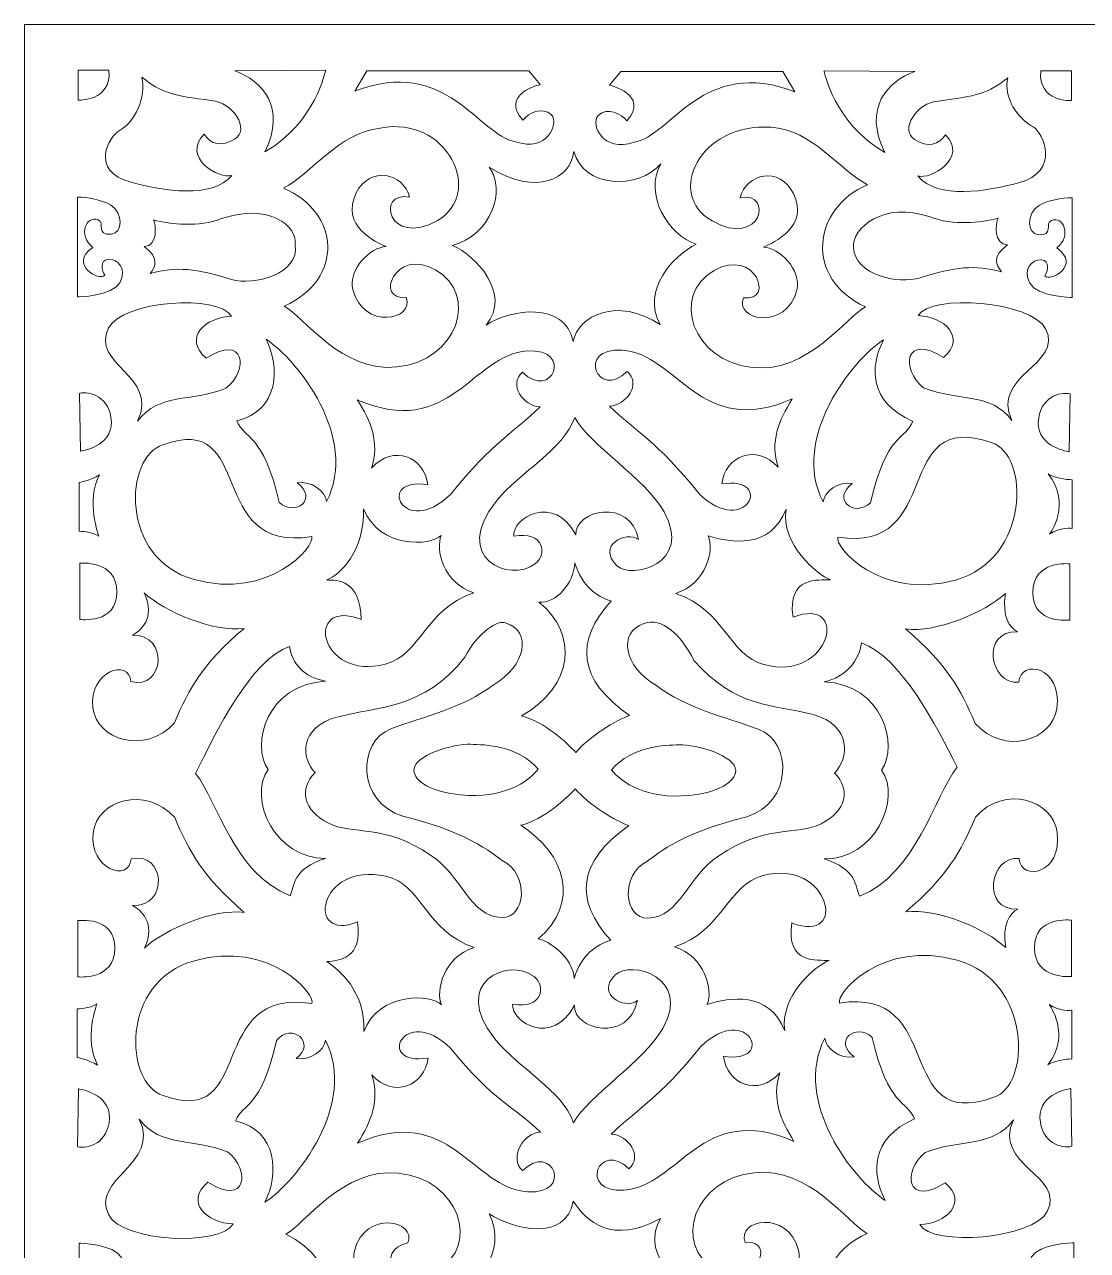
# Model space of a CAD drawing. Header units: millimetres. Extents: x 82 to 1245, y -168 to 259.
# Drawn here: x 701.7 to 856.3, y 79.6 to 258 of the extents above; entities that cross this region are included whole.
import ezdxf

# ---------------------------------------------------------------- set-up
doc = ezdxf.new("R2010")
doc.units = ezdxf.units.MM
doc.header["$MEASUREMENT"] = 0
doc.layers.add('layer 1', color=7, linetype='Continuous')

msp = doc.modelspace()

# ---------------------------------------------------------------- linework, layer by layer
at = {"layer": 'layer 1', "color": 250, "lineweight": 9}
for points, knots in [([(861.1911, -1.9701), (861.1911, -1.9701), (701.6997, -1.9701), (701.6997, -1.9701), (701.6997, -1.9701), (701.6997, -1.9701), (701.6997, 258.0299), (701.6997, 258.0299), (701.6997, 258.0299), (701.6997, 258.0299), (861.1911, 258.0299), (861.1911, 258.0299)], [0, 0, 0, 0, 0.25, 0.25, 0.25, 0.25, 0.5, 0.5, 0.5, 0.5, 1, 1, 1, 1]), ([(751.4972, 251.2834), (751.4972, 251.2834), (775.0586, 251.2834), (775.0586, 251.2834), (775.0586, 251.2834), (775.0586, 251.2834), (776.7069, 249.2897), (776.7069, 249.2897), (776.7069, 249.2897), (776.7069, 249.2897), (770.7923, 247.9025), (774.1856, 244.0882), (774.1856, 244.0882), (774.9613, 245.1286), (776.9977, 246.169), (778.355, 244.8685), (778.355, 244.8685), (779.5184, 243.568), (777.6766, 239.4068), (773.1192, 240.9674), (773.1192, 240.9674), (767.6892, 241.9213), (763.1324, 253.4513), (749.7521, 248.3361), (749.7521, 248.3361), (749.7521, 248.3361), (751.4972, 251.2834), (751.4972, 251.2834)], [0, 0, 0, 0, 0.125, 0.125, 0.125, 0.125, 0.25, 0.25, 0.25, 0.25, 0.375, 0.375, 0.375, 0.375, 0.5, 0.5, 0.5, 0.5, 0.625, 0.625, 0.625, 0.625, 0.75, 0.75, 0.75, 0.75, 1, 1, 1, 1]), ([(812.0021, 251.2032), (812.0021, 251.2032), (788.4414, 251.2032), (788.4414, 251.2032), (788.4414, 251.2032), (788.4414, 251.2032), (786.7929, 249.2097), (786.7929, 249.2097), (786.7929, 249.2097), (786.7929, 249.2097), (792.7076, 247.8224), (789.3136, 244.0082), (789.3136, 244.0082), (788.5387, 245.0484), (786.5018, 246.0889), (785.1446, 244.7883), (785.1446, 244.7883), (783.9815, 243.488), (785.8231, 239.3269), (790.3805, 240.8873), (790.3805, 240.8873), (795.8107, 241.8413), (800.3671, 253.3711), (813.7474, 248.2562), (813.7474, 248.2562), (813.7474, 248.2562), (812.0021, 251.2032), (812.0021, 251.2032)], [0, 0, 0, 0, 0.125, 0.125, 0.125, 0.125, 0.25, 0.25, 0.25, 0.25, 0.375, 0.375, 0.375, 0.375, 0.5, 0.5, 0.5, 0.5, 0.625, 0.625, 0.625, 0.625, 0.75, 0.75, 0.75, 0.75, 1, 1, 1, 1]), ([(713.9743, 251.3701), (713.9743, 251.3701), (709.5142, 251.3701), (709.5142, 251.3701), (709.5142, 251.3701), (709.5142, 251.3701), (709.5142, 247.0357), (709.5142, 247.0357), (709.5142, 247.0357), (709.5142, 247.0357), (714.3622, 246.7756), (713.9743, 251.3701)], [0, 0, 0, 0, 0.25, 0.25, 0.25, 0.25, 0.5, 0.5, 0.5, 0.5, 1, 1, 1, 1]), ([(718.7638, 250.3713), (721.5643, 248.0718), (723.3623, 247.6872), (728.8464, 246.9718), (728.8464, 246.9718), (731.9833, 246.7719), (734.5598, 242.7725), (732.3193, 241.3728), (732.3193, 241.3728), (730.355, 240.1456), (728.7996, 240.6063), (727.838, 242.0726), (727.838, 242.0726), (724.4771, 238.6732), (729.9666, 235.4738), (731.871, 236.0736), (731.871, 236.0736), (728.9583, 232.5742), (721.8111, 233.8524), (717.1953, 235.0738), (717.1953, 235.0738), (711.056, 236.6982), (714.0187, 241.8177), (715.5345, 242.6282), (715.5345, 242.6282), (717.7311, 243.8027), (719.4592, 247.4674), (718.7638, 250.3713)], [0, 0, 0, 0, 0.125, 0.125, 0.125, 0.125, 0.25, 0.25, 0.25, 0.25, 0.375, 0.375, 0.375, 0.375, 0.5, 0.5, 0.5, 0.5, 0.625, 0.625, 0.625, 0.625, 0.75, 0.75, 0.75, 0.75, 1, 1, 1, 1]), ([(732.2996, 251.2834), (732.2996, 251.2834), (745.486, 251.3701), (745.486, 251.3701), (745.486, 251.3701), (745.486, 251.3701), (744.1281, 243.8281), (736.6627, 239.4937), (736.6627, 239.4937), (739.8621, 245.9957), (736.2746, 249.8097), (732.2996, 251.2834)], [0, 0, 0, 0, 0.25, 0.25, 0.25, 0.25, 0.5, 0.5, 0.5, 0.5, 1, 1, 1, 1]), ([(831.2001, 251.2032), (831.2001, 251.2032), (818.0136, 251.2901), (818.0136, 251.2901), (818.0136, 251.2901), (818.0136, 251.2901), (819.3715, 243.7481), (826.8365, 239.4136), (826.8365, 239.4136), (823.6371, 245.9155), (827.2249, 249.7295), (831.2001, 251.2032)], [0, 0, 0, 0, 0.25, 0.25, 0.25, 0.25, 0.5, 0.5, 0.5, 0.5, 1, 1, 1, 1]), ([(844.7354, 250.2913), (841.9347, 247.9916), (840.137, 247.6072), (834.6528, 246.8919), (834.6528, 246.8919), (831.5162, 246.6918), (828.9394, 242.6925), (831.1799, 241.2927), (831.1799, 241.2927), (833.1443, 240.0655), (834.6994, 240.5263), (835.661, 241.9926), (835.661, 241.9926), (839.022, 238.5932), (833.5325, 235.3936), (831.6282, 235.9936), (831.6282, 235.9936), (834.5409, 232.4942), (841.6882, 233.7726), (846.3038, 234.9937), (846.3038, 234.9937), (852.4426, 236.6177), (849.9237, 242.3317), (848.408, 243.142), (848.408, 243.142), (846.2121, 244.3161), (844.0399, 247.3874), (844.7354, 250.2913)], [0, 0, 0, 0, 0.125, 0.125, 0.125, 0.125, 0.25, 0.25, 0.25, 0.25, 0.375, 0.375, 0.375, 0.375, 0.5, 0.5, 0.5, 0.5, 0.625, 0.625, 0.625, 0.625, 0.75, 0.75, 0.75, 0.75, 1, 1, 1, 1]), ([(849.5251, 251.2901), (849.5251, 251.2901), (853.9846, 251.2901), (853.9846, 251.2901), (853.9846, 251.2901), (853.9846, 251.2901), (853.9846, 246.9556), (853.9846, 246.9556), (853.9846, 246.9556), (853.9846, 246.9556), (849.1373, 246.6955), (849.5251, 251.2901)], [0, 0, 0, 0, 0.25, 0.25, 0.25, 0.25, 0.5, 0.5, 0.5, 0.5, 1, 1, 1, 1]), ([(739.3775, 234.2061), (747.5237, 230.7656), (748.336, 221.0278), (739.4742, 217.0412), (739.4742, 217.0412), (742.1516, 215.6544), (747.9092, 207.2458), (755.8605, 208.1991), (755.8605, 208.1991), (764.6838, 209.0659), (767.8684, 218.6995), (761.4841, 222.3292), (761.4841, 222.3292), (755.561, 225.6969), (752.5639, 217.7351), (757.2178, 218.3417), (757.2178, 218.3417), (758.5756, 215.0476), (750.9572, 213.4763), (749.461, 219.4685), (749.461, 219.4685), (748.728, 222.4056), (752.0417, 225.6608), (754.309, 225.7101), (754.309, 225.7101), (752.8548, 226.3171), (747.5769, 228.7457), (749.946, 233.5122), (749.946, 233.5122), (751.9472, 237.5393), (756.8304, 236.46), (757.7029, 232.9056), (757.7029, 232.9056), (752.7575, 233.8591), (754.5862, 225.452), (761.7753, 229.5247), (761.7753, 229.5247), (768.609, 233.3959), (763.2295, 244.8688), (753.4366, 242.9613), (753.4366, 242.9613), (747.3281, 242.2679), (743.5466, 236.3733), (739.3775, 234.2061)], [0, 0, 0, 0, 0.08333333, 0.08333333, 0.08333333, 0.08333333, 0.16666667, 0.16666667, 0.16666667, 0.16666667, 0.25, 0.25, 0.25, 0.25, 0.33333333, 0.33333333, 0.33333333, 0.33333333, 0.41666667, 0.41666667, 0.41666667, 0.41666667, 0.5, 0.5, 0.5, 0.5, 0.58333333, 0.58333333, 0.58333333, 0.58333333, 0.66666667, 0.66666667, 0.66666667, 0.66666667, 0.75, 0.75, 0.75, 0.75, 0.83333333, 0.83333333, 0.83333333, 0.83333333, 1, 1, 1, 1]), ([(824.3436, 234.7198), (816.1977, 231.2794), (815.1635, 220.9477), (824.025, 216.9612), (824.025, 216.9612), (821.3475, 215.5742), (815.59, 207.1659), (807.6391, 208.119), (807.6391, 208.119), (798.8159, 208.9857), (795.6311, 218.6193), (802.0154, 222.2492), (802.0154, 222.2492), (807.9387, 225.6168), (810.9357, 217.6549), (806.2815, 218.2618), (806.2815, 218.2618), (804.9239, 214.9676), (812.5425, 213.3963), (814.0383, 219.3886), (814.0383, 219.3886), (814.7718, 222.3256), (811.458, 225.5808), (809.1906, 225.6301), (809.1906, 225.6301), (810.6447, 226.2371), (815.9224, 228.6658), (813.5537, 233.4322), (813.5537, 233.4322), (811.5521, 237.4591), (806.6691, 236.38), (805.7968, 232.8256), (805.7968, 232.8256), (810.7419, 233.7791), (808.9128, 225.3723), (801.7244, 229.4446), (801.7244, 229.4446), (794.8911, 233.3154), (799.9173, 243.7376), (810.2847, 243.0792), (810.2847, 243.0792), (816.3782, 242.6922), (820.1743, 236.887), (824.3436, 234.7198)], [0, 0, 0, 0, 0.08333333, 0.08333333, 0.08333333, 0.08333333, 0.16666667, 0.16666667, 0.16666667, 0.16666667, 0.25, 0.25, 0.25, 0.25, 0.33333333, 0.33333333, 0.33333333, 0.33333333, 0.41666667, 0.41666667, 0.41666667, 0.41666667, 0.5, 0.5, 0.5, 0.5, 0.58333333, 0.58333333, 0.58333333, 0.58333333, 0.66666667, 0.66666667, 0.66666667, 0.66666667, 0.75, 0.75, 0.75, 0.75, 0.83333333, 0.83333333, 0.83333333, 0.83333333, 1, 1, 1, 1]), ([(781.612, 239.573), (782.9563, 234.1739), (791.0222, 233.974), (794.2709, 237.7733), (794.2709, 237.7733), (791.6945, 233.274), (795.3912, 227.3751), (799.4245, 226.0753), (799.4245, 226.0753), (796.0636, 224.3755), (791.3582, 219.3763), (794.1592, 214.3772), (794.1592, 214.3772), (787.8854, 218.4764), (782.2839, 215.6771), (781.4998, 211.8775), (781.4998, 211.8775), (780.3796, 217.8766), (772.3136, 216.5768), (768.8405, 214.2771), (768.8405, 214.2771), (772.6496, 218.7765), (767.2723, 224.5755), (763.9113, 225.8753), (763.9113, 225.8753), (769.5049, 227.3632), (771.8732, 233.8716), (769.2887, 237.2734), (769.2887, 237.2734), (776.2344, 232.9741), (781.1637, 235.5738), (781.612, 239.573)], [0, 0, 0, 0, 0.11111111, 0.11111111, 0.11111111, 0.11111111, 0.22222222, 0.22222222, 0.22222222, 0.22222222, 0.33333333, 0.33333333, 0.33333333, 0.33333333, 0.44444444, 0.44444444, 0.44444444, 0.44444444, 0.55555556, 0.55555556, 0.55555556, 0.55555556, 0.66666667, 0.66666667, 0.66666667, 0.66666667, 0.77777778, 0.77777778, 0.77777778, 0.77777778, 1, 1, 1, 1]), ([(709.409, 232.8887), (709.409, 232.8887), (709.409, 218.3779), (709.409, 218.3779), (709.409, 218.3779), (709.409, 218.3779), (714.4641, 218.4997), (715.5573, 220.4508), (715.5573, 220.4508), (716.6504, 222.4019), (715.2841, 223.9871), (713.9178, 223.8652), (713.9178, 223.8652), (712.5514, 223.7431), (712.9614, 222.158), (713.3714, 221.5483), (713.3714, 221.5483), (712.6174, 220.592), (708.0673, 223.0758), (711.615, 225.5952), (711.615, 225.5952), (709.409, 227.4213), (710.7003, 230.2927), (712.415, 229.5963), (712.415, 229.5963), (713.4505, 229.1603), (712.0048, 227.3146), (714.3278, 227.5232), (714.3278, 227.5232), (715.9712, 227.6453), (716.1339, 230.5863), (714.191, 231.7913), (714.191, 231.7913), (713.1765, 232.4205), (710.7851, 232.9545), (709.409, 232.8887)], [0, 0, 0, 0, 0.1, 0.1, 0.1, 0.1, 0.2, 0.2, 0.2, 0.2, 0.3, 0.3, 0.3, 0.3, 0.4, 0.4, 0.4, 0.4, 0.5, 0.5, 0.5, 0.5, 0.6, 0.6, 0.6, 0.6, 0.7, 0.7, 0.7, 0.7, 0.8, 0.8, 0.8, 0.8, 1, 1, 1, 1]), ([(719.1131, 225.7101), (721.3431, 224.0632), (720.7616, 222.8497), (719.9857, 221.8095), (719.9857, 221.8095), (723.864, 222.8494), (726.7178, 222.5292), (731.8146, 220.9422), (731.8146, 220.9422), (735.013, 219.9465), (741.7489, 221.7057), (741.0703, 225.9533), (741.0703, 225.9533), (741.4581, 228.7275), (737.147, 232.1248), (730.3602, 229.7845), (730.3602, 229.7845), (727.0663, 228.5329), (722.9358, 228.8758), (720.4702, 229.6114), (720.4702, 229.6114), (720.8057, 228.7248), (721.149, 225.8833), (719.1131, 225.7101)], [0, 0, 0, 0, 0.14285714, 0.14285714, 0.14285714, 0.14285714, 0.28571429, 0.28571429, 0.28571429, 0.28571429, 0.42857143, 0.42857143, 0.42857143, 0.42857143, 0.57142857, 0.57142857, 0.57142857, 0.57142857, 0.71428571, 0.71428571, 0.71428571, 0.71428571, 1, 1, 1, 1]), ([(844.6691, 225.9536), (842.4394, 224.3066), (843.0206, 223.0933), (843.7965, 222.0529), (843.7965, 222.0529), (839.9182, 223.093), (837.0638, 222.7722), (831.9674, 221.1858), (831.9674, 221.1858), (828.7697, 220.1907), (822.5345, 221.5138), (822.2684, 225.603), (822.2684, 225.603), (822.0871, 228.3937), (826.6353, 232.3685), (833.4221, 230.0281), (833.4221, 230.0281), (836.7158, 228.7765), (840.8467, 229.1193), (843.312, 229.855), (843.312, 229.855), (842.9768, 228.9684), (842.6335, 226.127), (844.6691, 225.9536)], [0, 0, 0, 0, 0.14285714, 0.14285714, 0.14285714, 0.14285714, 0.28571429, 0.28571429, 0.28571429, 0.28571429, 0.42857143, 0.42857143, 0.42857143, 0.42857143, 0.57142857, 0.57142857, 0.57142857, 0.57142857, 0.71428571, 0.71428571, 0.71428571, 0.71428571, 1, 1, 1, 1]), ([(854.0903, 232.8086), (854.0903, 232.8086), (854.0903, 218.2978), (854.0903, 218.2978), (854.0903, 218.2978), (854.0903, 218.2978), (849.0345, 218.4198), (847.9415, 220.3708), (847.9415, 220.3708), (846.8488, 222.3219), (848.2147, 223.907), (849.5815, 223.785), (849.5815, 223.785), (850.9478, 223.6632), (850.5378, 222.078), (850.1281, 221.4682), (850.1281, 221.4682), (850.8817, 220.5121), (855.4315, 222.9957), (851.8842, 225.5153), (851.8842, 225.5153), (854.0903, 227.3413), (852.7985, 230.2128), (851.084, 229.5162), (851.084, 229.5162), (850.0486, 229.0802), (851.4937, 227.2346), (849.1717, 227.4433), (849.1717, 227.4433), (847.5276, 227.5653), (847.3651, 230.5062), (849.3081, 231.7112), (849.3081, 231.7112), (850.323, 232.3405), (852.7142, 232.8744), (854.0903, 232.8086)], [0, 0, 0, 0, 0.1, 0.1, 0.1, 0.1, 0.2, 0.2, 0.2, 0.2, 0.3, 0.3, 0.3, 0.3, 0.4, 0.4, 0.4, 0.4, 0.5, 0.5, 0.5, 0.5, 0.6, 0.6, 0.6, 0.6, 0.7, 0.7, 0.7, 0.7, 0.8, 0.8, 0.8, 0.8, 1, 1, 1, 1]), ([(718.1533, 200.3309), (721.2956, 204.4767), (725.8046, 203.0135), (730.9965, 205.0864), (730.9965, 205.0864), (734.4123, 207.7691), (733.7291, 213.1345), (728.127, 209.4763), (728.127, 209.4763), (724.7114, 212.4028), (727.9907, 215.4513), (731.8163, 215.5732), (731.8163, 215.5732), (729.9514, 218.8288), (715.9627, 217.863), (713.9178, 213.8661), (713.9178, 213.8661), (711.2284, 208.6091), (721.2956, 206.9157), (718.1533, 200.3309)], [0, 0, 0, 0, 0.16666667, 0.16666667, 0.16666667, 0.16666667, 0.33333333, 0.33333333, 0.33333333, 0.33333333, 0.5, 0.5, 0.5, 0.5, 0.66666667, 0.66666667, 0.66666667, 0.66666667, 1, 1, 1, 1]), ([(845.3354, 200.4193), (842.1929, 204.5653), (837.6839, 203.102), (832.4921, 205.175), (832.4921, 205.175), (829.0765, 207.8575), (829.7597, 213.223), (835.3614, 209.5648), (835.3614, 209.5648), (838.7771, 212.4913), (835.4979, 215.5398), (831.6724, 215.6617), (831.6724, 215.6617), (833.5373, 218.9173), (848.1918, 217.753), (850.2362, 213.7566), (850.2362, 213.7566), (852.925, 208.5001), (842.1929, 207.0041), (845.3354, 200.4193)], [0, 0, 0, 0, 0.16666667, 0.16666667, 0.16666667, 0.16666667, 0.33333333, 0.33333333, 0.33333333, 0.33333333, 0.5, 0.5, 0.5, 0.5, 0.66666667, 0.66666667, 0.66666667, 0.66666667, 1, 1, 1, 1]), ([(736.8432, 212.2249), (741.3817, 209.2901), (750.3894, 197.9278), (745.6415, 188.6249), (745.6415, 188.6249), (745.5018, 190.123), (743.4067, 191.6842), (741.3817, 191.3097), (741.3817, 191.3097), (744.4547, 189.0619), (741.172, 186.3148), (738.7284, 188.4998), (738.7284, 188.4998), (736.4237, 198.6763), (733.6307, 197.6775), (732.5835, 200.3621), (732.5835, 200.3621), (738.7983, 201.8607), (738.8679, 208.2292), (736.8432, 212.2249)], [0, 0, 0, 0, 0.16666667, 0.16666667, 0.16666667, 0.16666667, 0.33333333, 0.33333333, 0.33333333, 0.33333333, 0.5, 0.5, 0.5, 0.5, 0.66666667, 0.66666667, 0.66666667, 0.66666667, 1, 1, 1, 1]), ([(750.1116, 203.4351), (752.1123, 200.2547), (753.3711, 197.1986), (752.1847, 193.4779), (752.1847, 193.4779), (755.3275, 196.9993), (759.9199, 195.1008), (760.3597, 191.0458), (760.3597, 191.0458), (752.6295, 192.2973), (756.7967, 183.0407), (763.6434, 189.6119), (763.6434, 189.6119), (769.9314, 197.4319), (772.8219, 198.5909), (776.7097, 202.3954), (776.7097, 202.3954), (774.2433, 202.454), (772.0517, 205.6371), (774.1244, 207.4263), (774.1244, 207.4263), (778.4324, 203.159), (781.6275, 210.9662), (774.8455, 210.5227), (774.8455, 210.5227), (766.7873, 209.9957), (763.5748, 197.532), (750.1116, 203.4351)], [0, 0, 0, 0, 0.125, 0.125, 0.125, 0.125, 0.25, 0.25, 0.25, 0.25, 0.375, 0.375, 0.375, 0.375, 0.5, 0.5, 0.5, 0.5, 0.625, 0.625, 0.625, 0.625, 0.75, 0.75, 0.75, 0.75, 1, 1, 1, 1]), ([(813.388, 203.553), (811.3869, 200.3726), (810.1284, 197.3164), (811.315, 193.5957), (811.315, 193.5957), (808.1716, 197.1172), (803.5796, 195.2187), (803.14, 191.1637), (803.14, 191.1637), (810.8702, 192.4152), (806.7031, 183.1586), (799.8562, 189.7298), (799.8562, 189.7298), (793.5682, 197.5497), (790.6781, 198.7088), (786.7896, 202.5132), (786.7896, 202.5132), (789.2566, 202.5719), (791.448, 205.7549), (789.3755, 207.5441), (789.3755, 207.5441), (785.0675, 203.2769), (781.8724, 211.0841), (788.6545, 210.6406), (788.6545, 210.6406), (796.7119, 210.1136), (799.925, 197.6498), (813.388, 203.553)], [0, 0, 0, 0, 0.125, 0.125, 0.125, 0.125, 0.25, 0.25, 0.25, 0.25, 0.375, 0.375, 0.375, 0.375, 0.5, 0.5, 0.5, 0.5, 0.625, 0.625, 0.625, 0.625, 0.75, 0.75, 0.75, 0.75, 1, 1, 1, 1]), ([(826.656, 212.1447), (822.1175, 209.2101), (813.1102, 197.8477), (817.858, 188.5448), (817.858, 188.5448), (817.9978, 190.043), (820.0928, 191.6042), (822.1175, 191.2295), (822.1175, 191.2295), (819.0449, 188.9819), (822.3272, 186.2348), (824.7708, 188.4199), (824.7708, 188.4199), (827.0755, 198.5963), (829.8684, 197.5975), (830.9159, 200.2821), (830.9159, 200.2821), (824.4792, 203.1661), (824.6311, 208.1491), (826.656, 212.1447)], [0, 0, 0, 0, 0.16666667, 0.16666667, 0.16666667, 0.16666667, 0.33333333, 0.33333333, 0.33333333, 0.33333333, 0.5, 0.5, 0.5, 0.5, 0.66666667, 0.66666667, 0.66666667, 0.66666667, 1, 1, 1, 1]), ([(709.6822, 204.3549), (709.6822, 204.3549), (709.8188, 195.941), (709.8188, 195.941), (709.8188, 195.941), (709.8188, 195.941), (714.4641, 196.5507), (714.3278, 200.2089), (714.3278, 200.2089), (714.191, 203.8669), (711.1851, 204.7207), (709.6822, 204.3549)], [0, 0, 0, 0, 0.25, 0.25, 0.25, 0.25, 0.5, 0.5, 0.5, 0.5, 1, 1, 1, 1]), ([(853.8168, 204.2748), (853.8168, 204.2748), (853.6803, 195.8609), (853.6803, 195.8609), (853.6803, 195.8609), (853.6803, 195.8609), (849.0345, 196.4706), (849.1717, 200.1287), (849.1717, 200.1287), (849.3081, 203.7871), (852.3137, 204.6405), (853.8168, 204.2748)], [0, 0, 0, 0, 0.25, 0.25, 0.25, 0.25, 0.5, 0.5, 0.5, 0.5, 1, 1, 1, 1]), ([(743.4771, 183.5051), (744.1055, 182.1943), (737.3313, 174.203), (726.3685, 177.2619), (726.3685, 177.2619), (715.4751, 180.3212), (716.2425, 195.1806), (721.8294, 196.8661), (721.8294, 196.8661), (735.377, 201.861), (727.9045, 181.0701), (743.4771, 183.5051)], [0, 0, 0, 0, 0.25, 0.25, 0.25, 0.25, 0.5, 0.5, 0.5, 0.5, 1, 1, 1, 1]), ([(820.0222, 183.4251), (819.3943, 182.1141), (826.1678, 174.1228), (837.1306, 177.1819), (837.1306, 177.1819), (848.024, 180.2412), (847.9219, 195.4965), (842.3354, 197.182), (842.3354, 197.182), (827.7647, 202.2778), (835.5946, 180.99), (820.0222, 183.4251)], [0, 0, 0, 0, 0.25, 0.25, 0.25, 0.25, 0.5, 0.5, 0.5, 0.5, 1, 1, 1, 1]), ([(781.744, 200.8617), (783.7687, 196.9908), (792.0666, 191.8943), (794.732, 187.1265), (794.732, 187.1265), (798.9345, 179.6089), (790.0659, 177.1513), (787.8192, 179.3224), (787.8192, 179.3224), (784.897, 182.1462), (789.1462, 184.4421), (791.0314, 183.0685), (791.0314, 183.0685), (789.774, 189.2492), (781.744, 187.3761), (781.8835, 183.755), (781.8835, 183.755), (778.7412, 189.8113), (772.596, 186.252), (772.8755, 183.5676), (772.8755, 183.5676), (777.2745, 184.3797), (777.7836, 180.9191), (776.0176, 179.572), (776.0176, 179.572), (772.206, 176.6644), (763.7592, 180.4742), (770.2917, 188.6249), (770.2917, 188.6249), (773.8317, 193.0414), (780.0673, 196.0281), (781.744, 200.8617)], [0, 0, 0, 0, 0.11111111, 0.11111111, 0.11111111, 0.11111111, 0.22222222, 0.22222222, 0.22222222, 0.22222222, 0.33333333, 0.33333333, 0.33333333, 0.33333333, 0.44444444, 0.44444444, 0.44444444, 0.44444444, 0.55555556, 0.55555556, 0.55555556, 0.55555556, 0.66666667, 0.66666667, 0.66666667, 0.66666667, 0.77777778, 0.77777778, 0.77777778, 0.77777778, 1, 1, 1, 1]), ([(709.6345, 191.3673), (709.6345, 191.3673), (709.6345, 184.2851), (709.6345, 184.2851), (709.6345, 184.2851), (709.6345, 184.2851), (711.4716, 184.2851), (712.5044, 183.5666), (712.5044, 183.5666), (712.5044, 183.5666), (710.5737, 188.7418), (712.6192, 192.4962), (712.6192, 192.4962), (711.2848, 191.6805), (709.6345, 191.3673), (709.6345, 191.3673)], [0, 0, 0, 0, 0.2, 0.2, 0.2, 0.2, 0.4, 0.4, 0.4, 0.4, 0.6, 0.6, 0.6, 0.6, 1, 1, 1, 1]), ([(854.0875, 191.7829), (854.0875, 191.7829), (854.0875, 184.7005), (854.0875, 184.7005), (854.0875, 184.7005), (854.0875, 184.7005), (852.3163, 184.9404), (850.8136, 183.8626), (850.8136, 183.8626), (850.8136, 183.8626), (854.0875, 188.2415), (850.6152, 192.6422), (850.6152, 192.6422), (851.9504, 191.8265), (854.0875, 191.7829), (854.0875, 191.7829)], [0, 0, 0, 0, 0.2, 0.2, 0.2, 0.2, 0.4, 0.4, 0.4, 0.4, 0.6, 0.6, 0.6, 0.6, 1, 1, 1, 1]), ([(767.0795, 175.3264), (759.9566, 172.9541), (759.3955, 166.3431), (754.2309, 164.9625), (754.2309, 164.9625), (744.5011, 162.362), (742.2904, 174.7026), (750.6698, 171.4557), (750.6698, 171.4557), (750.4599, 177.3244), (747.3173, 177.1369), (745.6415, 177.1993), (745.6415, 177.1993), (747.5967, 177.8865), (751.1581, 181.3828), (751.0186, 187.5635), (751.0186, 187.5635), (753.3226, 181.6946), (760.865, 182.1316), (762.3312, 183.6926), (762.3312, 183.6926), (761.4234, 181.6946), (762.6105, 176.7003), (767.0795, 175.3264)], [0, 0, 0, 0, 0.14285714, 0.14285714, 0.14285714, 0.14285714, 0.28571429, 0.28571429, 0.28571429, 0.28571429, 0.42857143, 0.42857143, 0.42857143, 0.42857143, 0.57142857, 0.57142857, 0.57142857, 0.57142857, 0.71428571, 0.71428571, 0.71428571, 0.71428571, 1, 1, 1, 1]), ([(796.42, 175.2465), (803.5431, 172.8741), (804.1047, 166.2627), (809.2688, 164.8826), (809.2688, 164.8826), (818.9981, 162.2822), (821.8741, 175.0183), (813.4954, 171.7715), (813.4954, 171.7715), (812.5962, 177.8381), (817.2619, 177.1508), (818.9378, 177.2133), (818.9378, 177.2133), (816.9827, 177.9004), (811.6761, 182.4904), (812.4812, 187.4836), (812.4812, 187.4836), (810.1768, 181.6147), (804.4314, 182.6093), (801.1684, 183.6125), (801.1684, 183.6125), (802.0762, 181.6147), (800.8891, 176.6201), (796.42, 175.2465)], [0, 0, 0, 0, 0.14285714, 0.14285714, 0.14285714, 0.14285714, 0.28571429, 0.28571429, 0.28571429, 0.28571429, 0.42857143, 0.42857143, 0.42857143, 0.42857143, 0.57142857, 0.57142857, 0.57142857, 0.57142857, 0.71428571, 0.71428571, 0.71428571, 0.71428571, 1, 1, 1, 1]), ([(709.7489, 179.6345), (709.7489, 179.6345), (709.7489, 171.4557), (709.7489, 171.4557), (709.7489, 171.4557), (709.7489, 171.4557), (715.1257, 170.7062), (715.1257, 175.4514), (715.1257, 175.4514), (715.1257, 180.1966), (709.7489, 179.6345), (709.7489, 179.6345)], [0, 0, 0, 0, 0.25, 0.25, 0.25, 0.25, 0.5, 0.5, 0.5, 0.5, 1, 1, 1, 1]), ([(781.744, 179.697), (782.7917, 176.3253), (784.8944, 174.79), (787.0509, 174.1405), (787.0509, 174.1405), (781.744, 168.334), (782.1624, 162.715), (789.7043, 157.4704), (789.7043, 157.4704), (787.8189, 156.8463), (783.7871, 154.3676), (781.8835, 152.1015), (781.8835, 152.1015), (780.6963, 153.4748), (777.2748, 156.5969), (773.9929, 157.4084), (773.9929, 157.4084), (781.6043, 161.6533), (782.3026, 169.4578), (776.5064, 173.9531), (776.5064, 173.9531), (779.0903, 173.7656), (781.5347, 176.638), (781.744, 179.697)], [0, 0, 0, 0, 0.14285714, 0.14285714, 0.14285714, 0.14285714, 0.28571429, 0.28571429, 0.28571429, 0.28571429, 0.42857143, 0.42857143, 0.42857143, 0.42857143, 0.57142857, 0.57142857, 0.57142857, 0.57142857, 0.71428571, 0.71428571, 0.71428571, 0.71428571, 1, 1, 1, 1]), ([(853.7504, 179.5544), (853.7504, 179.5544), (853.7504, 171.3757), (853.7504, 171.3757), (853.7504, 171.3757), (853.7504, 171.3757), (848.3728, 170.6261), (848.3728, 175.3713), (848.3728, 175.3713), (848.3728, 180.1164), (853.7504, 179.5544), (853.7504, 179.5544)], [0, 0, 0, 0, 0.25, 0.25, 0.25, 0.25, 0.5, 0.5, 0.5, 0.5, 1, 1, 1, 1]), ([(719.1062, 175.3264), (722.0391, 172.5792), (729.1615, 169.5828), (733.6309, 170.1445), (733.6309, 170.1445), (727.6257, 165.0251), (725.6698, 161.4662), (723.5053, 156.4092), (723.5053, 156.4092), (719.246, 151.6643), (712.1892, 153.923), (711.6344, 158.5943), (711.6344, 158.5943), (711.0022, 163.9154), (716.9417, 165.8367), (717.151, 162.4028), (717.151, 162.4028), (722.1091, 161.154), (722.7372, 169.3954), (717.3605, 169.1456), (717.3605, 169.1456), (718.5193, 169.7529), (720.8519, 171.5805), (719.1062, 175.3264)], [0, 0, 0, 0, 0.14285714, 0.14285714, 0.14285714, 0.14285714, 0.28571429, 0.28571429, 0.28571429, 0.28571429, 0.42857143, 0.42857143, 0.42857143, 0.42857143, 0.57142857, 0.57142857, 0.57142857, 0.57142857, 0.71428571, 0.71428571, 0.71428571, 0.71428571, 1, 1, 1, 1]), ([(844.3929, 175.2465), (841.4604, 172.4993), (834.3376, 169.5026), (829.8683, 170.0644), (829.8683, 170.0644), (835.8734, 164.9449), (837.8295, 161.3862), (839.9939, 156.3292), (839.9939, 156.3292), (844.2532, 151.5844), (851.2139, 153.8528), (851.8647, 158.5143), (851.8647, 158.5143), (852.7186, 164.6272), (846.5574, 165.7568), (846.3482, 162.3228), (846.3482, 162.3228), (842.0556, 161.8657), (840.7619, 169.9091), (846.1389, 169.6593), (846.1389, 169.6593), (844.9801, 170.2668), (843.8706, 171.8145), (844.3929, 175.2465)], [0, 0, 0, 0, 0.14285714, 0.14285714, 0.14285714, 0.14285714, 0.28571429, 0.28571429, 0.28571429, 0.28571429, 0.42857143, 0.42857143, 0.42857143, 0.42857143, 0.57142857, 0.57142857, 0.57142857, 0.57142857, 0.71428571, 0.71428571, 0.71428571, 0.71428571, 1, 1, 1, 1]), ([(743.9661, 149.1672), (741.9116, 151.2523), (741.5918, 155.7854), (747.3173, 157.2833), (747.3173, 157.2833), (753.043, 158.7814), (759.817, 158.3447), (765.7525, 165.9614), (765.7525, 165.9614), (767.7077, 169.7696), (770.6405, 171.3934), (771.6882, 170.9561), (771.6882, 170.9561), (775.529, 169.7699), (774.6907, 164.7126), (769.8728, 161.9033), (769.8728, 161.9033), (765.5434, 158.5943), (759.8874, 157.3456), (754.999, 155.535), (754.999, 155.535), (750.1106, 153.7246), (750.0267, 144.8672), (756.7305, 142.8066), (756.7305, 142.8066), (767.2749, 140.2466), (770.3802, 136.7772), (771.1996, 136.3683), (771.1996, 136.3683), (775.2409, 134.3512), (774.5668, 127.984), (771.13, 128.0645), (771.13, 128.0645), (766.421, 128.1749), (765.334, 134.2456), (760.7948, 137.1175), (760.7948, 137.1175), (754.161, 141.7373), (749.4119, 140.0518), (745.9209, 141.7998), (745.9209, 141.7998), (742.2203, 143.6729), (741.6041, 146.8047), (743.9661, 149.1672)], [0, 0, 0, 0, 0.08333333, 0.08333333, 0.08333333, 0.08333333, 0.16666667, 0.16666667, 0.16666667, 0.16666667, 0.25, 0.25, 0.25, 0.25, 0.33333333, 0.33333333, 0.33333333, 0.33333333, 0.41666667, 0.41666667, 0.41666667, 0.41666667, 0.5, 0.5, 0.5, 0.5, 0.58333333, 0.58333333, 0.58333333, 0.58333333, 0.66666667, 0.66666667, 0.66666667, 0.66666667, 0.75, 0.75, 0.75, 0.75, 0.83333333, 0.83333333, 0.83333333, 0.83333333, 1, 1, 1, 1]), ([(819.5331, 149.087), (821.5876, 151.1721), (822.1291, 156.1013), (816.4041, 157.5992), (816.4041, 157.5992), (810.6785, 159.0973), (805.1318, 158.525), (799.0778, 165.4855), (799.0778, 165.4855), (797.1224, 169.2936), (794.4657, 171.7898), (791.8114, 170.8762), (791.8114, 170.8762), (788.0194, 169.5709), (788.8089, 164.6325), (793.627, 161.8232), (793.627, 161.8232), (797.9561, 158.5143), (803.6121, 157.2655), (808.5007, 155.455), (808.5007, 155.455), (813.389, 153.6444), (813.4731, 144.7871), (806.7691, 142.7267), (806.7691, 142.7267), (796.2248, 140.1666), (793.1195, 136.6973), (792.3, 136.2882), (792.3, 136.2882), (788.2587, 134.2713), (788.9326, 127.904), (792.3697, 127.9844), (792.3697, 127.9844), (797.0788, 128.095), (798.1655, 134.1654), (802.7046, 137.0373), (802.7046, 137.0373), (809.3385, 141.6571), (814.0876, 139.9716), (817.5787, 141.7198), (817.5787, 141.7198), (821.2792, 143.5927), (821.8954, 146.7247), (819.5331, 149.087)], [0, 0, 0, 0, 0.08333333, 0.08333333, 0.08333333, 0.08333333, 0.16666667, 0.16666667, 0.16666667, 0.16666667, 0.25, 0.25, 0.25, 0.25, 0.33333333, 0.33333333, 0.33333333, 0.33333333, 0.41666667, 0.41666667, 0.41666667, 0.41666667, 0.5, 0.5, 0.5, 0.5, 0.58333333, 0.58333333, 0.58333333, 0.58333333, 0.66666667, 0.66666667, 0.66666667, 0.66666667, 0.75, 0.75, 0.75, 0.75, 0.83333333, 0.83333333, 0.83333333, 0.83333333, 1, 1, 1, 1]), ([(823.4568, 168.0358), (823.1072, 165.5385), (821.2097, 163.0097), (817.9978, 162.3853), (817.9978, 162.3853), (826.5865, 161.9479), (828.8901, 153.1448), (826.3767, 149.524), (826.3767, 149.524), (829.3099, 145.3408), (825.3996, 136.4757), (817.9978, 136.6003), (817.9978, 136.6003), (822.8157, 135.1644), (822.5848, 132.4722), (823.1645, 131.1684), (823.1645, 131.1684), (831.426, 134.4845), (834.0608, 145.7411), (837.3647, 149.9518), (837.3647, 149.9518), (834.4352, 155.8704), (829.1193, 166.1057), (823.4568, 168.0358)], [0, 0, 0, 0, 0.14285714, 0.14285714, 0.14285714, 0.14285714, 0.28571429, 0.28571429, 0.28571429, 0.28571429, 0.42857143, 0.42857143, 0.42857143, 0.42857143, 0.57142857, 0.57142857, 0.57142857, 0.57142857, 0.71428571, 0.71428571, 0.71428571, 0.71428571, 1, 1, 1, 1]), ([(740.264, 167.5219), (740.6139, 165.0248), (742.2894, 163.0899), (745.5018, 162.4654), (745.5018, 162.4654), (736.9128, 162.0278), (734.6091, 153.2249), (737.1224, 149.6039), (737.1224, 149.6039), (734.1892, 145.4208), (738.0994, 136.5557), (745.5018, 136.6803), (745.5018, 136.6803), (740.6836, 135.2444), (740.9143, 132.5523), (740.3346, 131.2483), (740.3346, 131.2483), (732.0731, 134.5644), (729.8818, 144.8313), (726.5782, 149.0422), (726.5782, 149.0422), (729.5075, 154.9607), (734.6014, 165.5919), (740.264, 167.5219)], [0, 0, 0, 0, 0.14285714, 0.14285714, 0.14285714, 0.14285714, 0.28571429, 0.28571429, 0.28571429, 0.28571429, 0.42857143, 0.42857143, 0.42857143, 0.42857143, 0.57142857, 0.57142857, 0.57142857, 0.57142857, 0.71428571, 0.71428571, 0.71428571, 0.71428571, 1, 1, 1, 1]), ([(776.4365, 149.6663), (774.889, 147.7546), (771.3752, 145.3388), (765.1244, 145.9203), (765.1244, 145.9203), (760.9959, 146.3045), (758.351, 147.8562), (758.351, 149.5417), (758.351, 149.5417), (758.2807, 151.6643), (764.0686, 153.3726), (766.5907, 153.2874), (766.5907, 153.2874), (768.7481, 153.2147), (773.3641, 153.1628), (776.4365, 149.6663)], [0, 0, 0, 0, 0.2, 0.2, 0.2, 0.2, 0.4, 0.4, 0.4, 0.4, 0.6, 0.6, 0.6, 0.6, 1, 1, 1, 1]), ([(787.0631, 149.5863), (788.6106, 147.6745), (792.1247, 145.2586), (798.3753, 145.8403), (798.3753, 145.8403), (802.5037, 146.2244), (805.1488, 147.7762), (805.1488, 149.4617), (805.1488, 149.4617), (805.2189, 151.5844), (799.4313, 153.2924), (796.9091, 153.2074), (796.9091, 153.2074), (794.7518, 153.1347), (790.1355, 153.0828), (787.0631, 149.5863)], [0, 0, 0, 0, 0.2, 0.2, 0.2, 0.2, 0.4, 0.4, 0.4, 0.4, 0.6, 0.6, 0.6, 0.6, 1, 1, 1, 1]), ([(719.1478, 123.6186), (722.0807, 126.3777), (729.2033, 129.3866), (733.6726, 128.8226), (733.6726, 128.8226), (727.6674, 133.9639), (725.7114, 137.5376), (723.5471, 142.6163), (723.5471, 142.6163), (719.2876, 147.3813), (712.231, 145.113), (711.6761, 140.4216), (711.6761, 140.4216), (711.0441, 135.0778), (716.9836, 133.1486), (717.1927, 136.5973), (717.1927, 136.5973), (722.1508, 137.851), (722.779, 129.5751), (717.402, 129.8257), (717.402, 129.8257), (718.5608, 129.2157), (720.8933, 127.3805), (719.1478, 123.6186)], [0, 0, 0, 0, 0.14285714, 0.14285714, 0.14285714, 0.14285714, 0.28571429, 0.28571429, 0.28571429, 0.28571429, 0.42857143, 0.42857143, 0.42857143, 0.42857143, 0.57142857, 0.57142857, 0.57142857, 0.57142857, 0.71428571, 0.71428571, 0.71428571, 0.71428571, 1, 1, 1, 1]), ([(781.6592, 119.2149), (782.7069, 122.5866), (784.8095, 124.1223), (786.966, 124.7717), (786.966, 124.7717), (781.6592, 130.5786), (782.0777, 136.1977), (789.6197, 141.4425), (789.6197, 141.4425), (787.7341, 142.0666), (783.7026, 144.5455), (781.7987, 146.8118), (781.7987, 146.8118), (780.6115, 145.4382), (777.19, 142.3158), (773.9081, 141.5046), (773.9081, 141.5046), (780.4578, 137.2597), (782.5452, 130.1852), (776.4216, 124.9592), (776.4216, 124.9592), (778.0755, 124.6735), (781.4499, 122.2738), (781.6592, 119.2149)], [0, 0, 0, 0, 0.14285714, 0.14285714, 0.14285714, 0.14285714, 0.28571429, 0.28571429, 0.28571429, 0.28571429, 0.42857143, 0.42857143, 0.42857143, 0.42857143, 0.57142857, 0.57142857, 0.57142857, 0.57142857, 0.71428571, 0.71428571, 0.71428571, 0.71428571, 1, 1, 1, 1]), ([(844.4345, 123.699), (841.5017, 126.4579), (834.3792, 129.4669), (829.9099, 128.9028), (829.9099, 128.9028), (835.9152, 134.0442), (837.871, 137.6179), (840.0356, 142.6965), (840.0356, 142.6965), (844.295, 147.4616), (851.2554, 145.1833), (851.9065, 140.5021), (851.9065, 140.5021), (852.7604, 134.3632), (846.5991, 133.2291), (846.3898, 136.6776), (846.3898, 136.6776), (842.0971, 137.1367), (840.8032, 129.059), (846.1804, 129.3096), (846.1804, 129.3096), (845.0215, 128.6998), (843.9123, 127.1454), (844.4345, 123.699)], [0, 0, 0, 0, 0.14285714, 0.14285714, 0.14285714, 0.14285714, 0.28571429, 0.28571429, 0.28571429, 0.28571429, 0.42857143, 0.42857143, 0.42857143, 0.42857143, 0.57142857, 0.57142857, 0.57142857, 0.57142857, 0.71428571, 0.71428571, 0.71428571, 0.71428571, 1, 1, 1, 1]), ([(767.1121, 123.7254), (759.9893, 126.0976), (759.5048, 132.9653), (754.263, 134.0893), (754.263, 134.0893), (744.2525, 136.2358), (742.6039, 124.3695), (750.1337, 127.4268), (750.1337, 127.4268), (750.9855, 122.1267), (747.3499, 121.7253), (745.6741, 121.6628), (745.6741, 121.6628), (747.3463, 120.5592), (751.3308, 117.3477), (751.0512, 111.4882), (751.0512, 111.4882), (753.3552, 117.3572), (760.8976, 116.92), (762.3638, 115.3592), (762.3638, 115.3592), (761.4562, 117.3572), (762.6429, 122.3516), (767.1121, 123.7254)], [0, 0, 0, 0, 0.14285714, 0.14285714, 0.14285714, 0.14285714, 0.28571429, 0.28571429, 0.28571429, 0.28571429, 0.42857143, 0.42857143, 0.42857143, 0.42857143, 0.57142857, 0.57142857, 0.57142857, 0.57142857, 0.71428571, 0.71428571, 0.71428571, 0.71428571, 1, 1, 1, 1]), ([(796.2401, 123.8057), (803.3634, 126.1773), (803.9246, 132.7894), (809.0891, 134.1692), (809.0891, 134.1692), (818.8182, 136.7698), (821.6942, 124.0335), (813.3154, 127.2801), (813.3154, 127.2801), (812.4162, 121.2136), (817.0821, 121.9009), (818.7579, 121.8385), (818.7579, 121.8385), (816.803, 121.1514), (811.4963, 116.561), (812.3012, 111.5682), (812.3012, 111.5682), (809.997, 117.4367), (804.2514, 116.4425), (800.9887, 115.4391), (800.9887, 115.4391), (801.8962, 117.4367), (800.7094, 122.4317), (796.2401, 123.8057)], [0, 0, 0, 0, 0.14285714, 0.14285714, 0.14285714, 0.14285714, 0.28571429, 0.28571429, 0.28571429, 0.28571429, 0.42857143, 0.42857143, 0.42857143, 0.42857143, 0.57142857, 0.57142857, 0.57142857, 0.57142857, 0.71428571, 0.71428571, 0.71428571, 0.71428571, 1, 1, 1, 1]), ([(709.4677, 119.4378), (709.4677, 119.4378), (709.4677, 127.6166), (709.4677, 127.6166), (709.4677, 127.6166), (709.4677, 127.6166), (714.8445, 128.3661), (714.8445, 123.6209), (714.8445, 123.6209), (714.8445, 118.8755), (709.4677, 119.4378), (709.4677, 119.4378)], [0, 0, 0, 0, 0.25, 0.25, 0.25, 0.25, 0.5, 0.5, 0.5, 0.5, 1, 1, 1, 1]), ([(853.9952, 119.4974), (853.9952, 119.4974), (853.9952, 127.6762), (853.9952, 127.6762), (853.9952, 127.6762), (853.9952, 127.6762), (848.6184, 128.4257), (848.6184, 123.6804), (848.6184, 123.6804), (848.6184, 118.9353), (853.9952, 119.4974), (853.9952, 119.4974)], [0, 0, 0, 0, 0.25, 0.25, 0.25, 0.25, 0.5, 0.5, 0.5, 0.5, 1, 1, 1, 1]), ([(820.267, 115.6263), (819.6392, 116.9379), (826.4128, 124.9284), (837.3756, 121.87), (837.3756, 121.87), (848.269, 118.8106), (848.1668, 103.5553), (842.58, 101.8698), (842.58, 101.8698), (828.0094, 96.7737), (835.8392, 118.0621), (820.267, 115.6263)], [0, 0, 0, 0, 0.25, 0.25, 0.25, 0.25, 0.5, 0.5, 0.5, 0.5, 1, 1, 1, 1]), ([(743.5096, 115.5466), (744.138, 116.8576), (737.3639, 124.8492), (726.4011, 121.7895), (726.4011, 121.7895), (715.5077, 118.7308), (716.2753, 103.8712), (721.8619, 102.1857), (721.8619, 102.1857), (735.4094, 97.1905), (727.9371, 117.9816), (743.5096, 115.5466)], [0, 0, 0, 0, 0.25, 0.25, 0.25, 0.25, 0.5, 0.5, 0.5, 0.5, 1, 1, 1, 1]), ([(781.5642, 98.19), (783.5889, 102.0609), (791.8869, 107.1571), (794.5522, 111.9249), (794.5522, 111.9249), (798.7548, 119.4429), (789.8861, 121.9005), (787.6394, 119.7291), (787.6394, 119.7291), (784.7171, 116.9055), (788.9665, 114.6093), (790.8516, 115.9833), (790.8516, 115.9833), (789.5942, 109.8025), (781.5642, 111.6756), (781.7039, 115.2969), (781.7039, 115.2969), (778.5615, 109.2409), (772.4164, 112.7998), (772.6958, 115.4842), (772.6958, 115.4842), (777.0948, 114.6721), (777.6037, 118.1327), (775.8378, 119.4797), (775.8378, 119.4797), (772.026, 122.3871), (763.5795, 118.5776), (770.112, 110.4269), (770.112, 110.4269), (773.6517, 106.01), (779.8874, 103.0236), (781.5642, 98.19)], [0, 0, 0, 0, 0.11111111, 0.11111111, 0.11111111, 0.11111111, 0.22222222, 0.22222222, 0.22222222, 0.22222222, 0.33333333, 0.33333333, 0.33333333, 0.33333333, 0.44444444, 0.44444444, 0.44444444, 0.44444444, 0.55555556, 0.55555556, 0.55555556, 0.55555556, 0.66666667, 0.66666667, 0.66666667, 0.66666667, 0.77777778, 0.77777778, 0.77777778, 0.77777778, 1, 1, 1, 1]), ([(709.3535, 107.7051), (709.3535, 107.7051), (709.3535, 114.7869), (709.3535, 114.7869), (709.3535, 114.7869), (709.3535, 114.7869), (711.1904, 114.7869), (712.2235, 115.5058), (712.2235, 115.5058), (712.2235, 115.5058), (710.2924, 110.3306), (712.3379, 106.5762), (712.3379, 106.5762), (711.0036, 107.3919), (709.3535, 107.7051), (709.3535, 107.7051)], [0, 0, 0, 0, 0.2, 0.2, 0.2, 0.2, 0.4, 0.4, 0.4, 0.4, 0.6, 0.6, 0.6, 0.6, 1, 1, 1, 1]), ([(750.1444, 95.2377), (752.145, 98.418), (753.4037, 101.4743), (752.2173, 105.1949), (752.2173, 105.1949), (755.3601, 101.6735), (759.9524, 103.5719), (760.3923, 107.6269), (760.3923, 107.6269), (752.6618, 106.3754), (756.8291, 115.6321), (763.676, 109.0608), (763.676, 109.0608), (769.9639, 101.2409), (772.8543, 100.6504), (776.7423, 96.8459), (776.7423, 96.8459), (774.276, 96.7871), (772.084, 93.0357), (774.1569, 91.2465), (774.1569, 91.2465), (778.4649, 95.5138), (781.6603, 87.7066), (774.878, 88.1501), (774.878, 88.1501), (766.8199, 88.677), (763.6074, 101.1408), (750.1444, 95.2377)], [0, 0, 0, 0, 0.125, 0.125, 0.125, 0.125, 0.25, 0.25, 0.25, 0.25, 0.375, 0.375, 0.375, 0.375, 0.5, 0.5, 0.5, 0.5, 0.625, 0.625, 0.625, 0.625, 0.75, 0.75, 0.75, 0.75, 1, 1, 1, 1]), ([(813.6328, 95.4985), (811.6322, 98.6794), (810.3733, 101.7354), (811.5597, 105.456), (811.5597, 105.456), (808.4169, 101.9346), (803.8246, 103.8333), (803.3847, 107.888), (803.3847, 107.888), (811.1153, 106.6365), (806.9478, 115.8932), (800.1012, 109.3219), (800.1012, 109.3219), (793.8131, 101.502), (790.9226, 100.3427), (787.0348, 96.5385), (787.0348, 96.5385), (789.5011, 96.4797), (791.693, 93.2968), (789.6201, 91.5076), (789.6201, 91.5076), (785.3123, 95.7748), (782.117, 87.9674), (788.899, 88.4112), (788.899, 88.4112), (796.9571, 88.9382), (800.1696, 101.4019), (813.6328, 95.4985)], [0, 0, 0, 0, 0.125, 0.125, 0.125, 0.125, 0.25, 0.25, 0.25, 0.25, 0.375, 0.375, 0.375, 0.375, 0.5, 0.5, 0.5, 0.5, 0.625, 0.625, 0.625, 0.625, 0.75, 0.75, 0.75, 0.75, 1, 1, 1, 1]), ([(854.0267, 107.5009), (854.0267, 107.5009), (854.0267, 114.5836), (854.0267, 114.5836), (854.0267, 114.5836), (854.0267, 114.5836), (852.2552, 114.3437), (850.7529, 115.4216), (850.7529, 115.4216), (850.7529, 115.4216), (854.0267, 111.0427), (850.5541, 106.6417), (850.5541, 106.6417), (851.8892, 107.4577), (854.0267, 107.5009), (854.0267, 107.5009)], [0, 0, 0, 0, 0.2, 0.2, 0.2, 0.2, 0.4, 0.4, 0.4, 0.4, 0.6, 0.6, 0.6, 0.6, 1, 1, 1, 1]), ([(736.6635, 86.6374), (741.2021, 89.5722), (750.2098, 100.9345), (745.4616, 110.2373), (745.4616, 110.2373), (745.3221, 108.7393), (743.227, 107.178), (741.2021, 107.5526), (741.2021, 107.5526), (744.2749, 109.8002), (740.5677, 112.9263), (738.3363, 110.1729), (738.3363, 110.1729), (736.0316, 99.9964), (733.451, 101.1847), (732.4035, 98.5), (732.4035, 98.5), (738.6184, 97.0016), (738.6882, 90.6331), (736.6635, 86.6374)], [0, 0, 0, 0, 0.16666667, 0.16666667, 0.16666667, 0.16666667, 0.33333333, 0.33333333, 0.33333333, 0.33333333, 0.5, 0.5, 0.5, 0.5, 0.66666667, 0.66666667, 0.66666667, 0.66666667, 1, 1, 1, 1]), ([(826.9009, 86.907), (822.3624, 89.8416), (813.3548, 101.2036), (818.1029, 110.5071), (818.1029, 110.5071), (818.2425, 109.0091), (820.3373, 107.4477), (822.3624, 107.8222), (822.3624, 107.8222), (819.29, 110.0701), (822.5719, 112.817), (825.0158, 110.6319), (825.0158, 110.6319), (827.3204, 100.4551), (830.1135, 101.4544), (831.1605, 98.7693), (831.1605, 98.7693), (824.7238, 95.8857), (824.8762, 90.9027), (826.9009, 86.907)], [0, 0, 0, 0, 0.16666667, 0.16666667, 0.16666667, 0.16666667, 0.33333333, 0.33333333, 0.33333333, 0.33333333, 0.5, 0.5, 0.5, 0.5, 0.66666667, 0.66666667, 0.66666667, 0.66666667, 1, 1, 1, 1]), ([(709.401, 94.7174), (709.401, 94.7174), (709.5376, 103.1317), (709.5376, 103.1317), (709.5376, 103.1317), (709.5376, 103.1317), (714.1832, 102.5213), (714.0466, 98.8635), (714.0466, 98.8635), (713.9098, 95.205), (710.9039, 94.3517), (709.401, 94.7174)], [0, 0, 0, 0, 0.25, 0.25, 0.25, 0.25, 0.5, 0.5, 0.5, 0.5, 1, 1, 1, 1]), ([(854.0618, 94.777), (854.0618, 94.777), (853.9253, 103.1905), (853.9253, 103.1905), (853.9253, 103.1905), (853.9253, 103.1905), (849.2796, 102.5812), (849.4164, 98.9229), (849.4164, 98.9229), (849.5531, 95.2644), (852.5589, 94.4112), (854.0618, 94.777)], [0, 0, 0, 0, 0.25, 0.25, 0.25, 0.25, 0.5, 0.5, 0.5, 0.5, 1, 1, 1, 1]), ([(718.3983, 98.721), (721.5405, 94.5751), (726.0495, 96.0382), (731.2413, 93.9654), (731.2413, 93.9654), (734.6569, 91.2827), (733.974, 85.9172), (728.3722, 89.5754), (728.3722, 89.5754), (724.9564, 86.6489), (728.2354, 83.6005), (732.0613, 83.4785), (732.0613, 83.4785), (730.1963, 80.2229), (715.9948, 80.8099), (713.9503, 84.8067), (713.9503, 84.8067), (711.2613, 90.0633), (721.5405, 92.1362), (718.3983, 98.721)], [0, 0, 0, 0, 0.16666667, 0.16666667, 0.16666667, 0.16666667, 0.33333333, 0.33333333, 0.33333333, 0.33333333, 0.5, 0.5, 0.5, 0.5, 0.66666667, 0.66666667, 0.66666667, 0.66666667, 1, 1, 1, 1]), ([(845.5801, 98.6325), (842.4378, 94.4865), (837.9289, 95.9498), (832.7371, 93.8768), (832.7371, 93.8768), (829.3213, 91.1941), (830.0043, 85.8288), (835.6064, 89.487), (835.6064, 89.487), (839.022, 86.5605), (835.7429, 83.5119), (831.9171, 83.3901), (831.9171, 83.3901), (833.782, 80.1341), (848.4365, 81.2989), (850.4811, 85.2951), (850.4811, 85.2951), (853.1697, 90.5517), (842.4378, 92.0477), (845.5801, 98.6325)], [0, 0, 0, 0, 0.16666667, 0.16666667, 0.16666667, 0.16666667, 0.33333333, 0.33333333, 0.33333333, 0.33333333, 0.5, 0.5, 0.5, 0.5, 0.66666667, 0.66666667, 0.66666667, 0.66666667, 1, 1, 1, 1]), ([(740.0469, 64.2768), (748.1932, 69.2331), (747.7314, 78.0239), (739.7192, 82.0105), (739.7192, 82.0105), (742.3965, 83.3973), (748.1542, 91.8058), (756.1051, 90.8526), (756.1051, 90.8526), (764.9288, 89.9859), (768.113, 80.3524), (761.7291, 76.7225), (761.7291, 76.7225), (755.8059, 73.3545), (752.3838, 79.6113), (757.4629, 80.7101), (757.4629, 80.7101), (758.8204, 84.0042), (751.2022, 85.5756), (749.7059, 79.5833), (749.7059, 79.5833), (748.973, 76.6463), (752.2864, 73.3906), (754.5541, 73.3413), (754.5541, 73.3413), (753.0999, 72.7342), (747.8226, 70.305), (750.1907, 65.5392), (750.1907, 65.5392), (752.1914, 61.5129), (756.766, 62.1215), (757.6383, 65.676), (757.6383, 65.676), (752.6934, 64.7224), (754.832, 73.5979), (762.0202, 69.5268), (762.0202, 69.5268), (768.8523, 65.6565), (763.3983, 54.6805), (753.4694, 55.9006), (753.4694, 55.9006), (746.7855, 56.7217), (743.2697, 62.0232), (740.0469, 64.2768)], [0, 0, 0, 0, 0.08333333, 0.08333333, 0.08333333, 0.08333333, 0.16666667, 0.16666667, 0.16666667, 0.16666667, 0.25, 0.25, 0.25, 0.25, 0.33333333, 0.33333333, 0.33333333, 0.33333333, 0.41666667, 0.41666667, 0.41666667, 0.41666667, 0.5, 0.5, 0.5, 0.5, 0.58333333, 0.58333333, 0.58333333, 0.58333333, 0.66666667, 0.66666667, 0.66666667, 0.66666667, 0.75, 0.75, 0.75, 0.75, 0.83333333, 0.83333333, 0.83333333, 0.83333333, 1, 1, 1, 1]), ([(824.5885, 64.3316), (816.4427, 67.7718), (815.4085, 78.1041), (824.2699, 82.0905), (824.2699, 82.0905), (821.5925, 83.4775), (815.8351, 91.8859), (807.8842, 90.9328), (807.8842, 90.9328), (799.0606, 90.0658), (795.8763, 80.4324), (802.2603, 76.8025), (802.2603, 76.8025), (808.1834, 73.4345), (811.1806, 81.3968), (806.5264, 80.79), (806.5264, 80.79), (805.1688, 84.0842), (812.7872, 85.6555), (814.2832, 79.6632), (814.2832, 79.6632), (815.0164, 76.7262), (811.703, 73.4707), (809.4353, 73.4213), (809.4353, 73.4213), (810.8895, 72.8144), (816.1673, 70.3857), (813.7987, 65.6192), (813.7987, 65.6192), (811.7972, 61.5923), (806.9142, 62.6715), (806.0418, 66.2259), (806.0418, 66.2259), (810.9869, 65.2724), (809.1578, 73.6791), (801.9691, 69.6068), (801.9691, 69.6068), (795.1359, 65.7361), (800.3743, 54.5559), (810.5298, 55.9723), (810.5298, 55.9723), (816.5653, 56.8139), (820.4191, 62.1644), (824.5885, 64.3316)], [0, 0, 0, 0, 0.08333333, 0.08333333, 0.08333333, 0.08333333, 0.16666667, 0.16666667, 0.16666667, 0.16666667, 0.25, 0.25, 0.25, 0.25, 0.33333333, 0.33333333, 0.33333333, 0.33333333, 0.41666667, 0.41666667, 0.41666667, 0.41666667, 0.5, 0.5, 0.5, 0.5, 0.58333333, 0.58333333, 0.58333333, 0.58333333, 0.66666667, 0.66666667, 0.66666667, 0.66666667, 0.75, 0.75, 0.75, 0.75, 0.83333333, 0.83333333, 0.83333333, 0.83333333, 1, 1, 1, 1]), ([(781.6443, 59.0994), (782.9886, 64.4985), (790.6302, 65.4564), (793.8789, 61.6571), (793.8789, 61.6571), (791.3025, 66.1563), (795.6362, 72.0553), (799.6693, 73.3552), (799.6693, 73.3552), (796.3086, 75.0552), (791.3909, 79.2965), (794.1918, 84.2955), (794.1918, 84.2955), (787.281, 80.3858), (783.3545, 83.8649), (781.5324, 86.7952), (781.5324, 86.7952), (780.4121, 80.7962), (772.7706, 82.6645), (769.2978, 84.9642), (769.2978, 84.9642), (772.045, 79.3279), (767.3046, 74.0969), (763.944, 72.7972), (763.944, 72.7972), (769.5373, 71.3092), (771.9059, 64.8008), (769.3213, 61.399), (769.3213, 61.399), (776.2671, 65.6984), (781.1963, 63.0987), (781.6443, 59.0994)], [0, 0, 0, 0, 0.11111111, 0.11111111, 0.11111111, 0.11111111, 0.22222222, 0.22222222, 0.22222222, 0.22222222, 0.33333333, 0.33333333, 0.33333333, 0.33333333, 0.44444444, 0.44444444, 0.44444444, 0.44444444, 0.55555556, 0.55555556, 0.55555556, 0.55555556, 0.66666667, 0.66666667, 0.66666667, 0.66666667, 0.77777778, 0.77777778, 0.77777778, 0.77777778, 1, 1, 1, 1]), ([(709.6537, 66.1628), (709.6537, 66.1628), (709.6537, 80.6738), (709.6537, 80.6738), (709.6537, 80.6738), (709.6537, 80.6738), (714.7091, 80.5519), (715.8022, 78.601), (715.8022, 78.601), (716.8954, 76.6496), (715.5288, 75.0647), (714.1627, 75.1866), (714.1627, 75.1866), (712.7963, 75.3086), (713.2063, 76.8934), (713.616, 77.5031), (713.616, 77.5031), (712.8621, 78.4598), (708.3121, 75.9756), (711.86, 73.4562), (711.86, 73.4562), (709.6537, 71.6304), (710.9451, 68.7585), (712.6596, 69.4551), (712.6596, 69.4551), (713.6954, 69.8911), (712.2498, 71.7369), (714.5724, 71.5282), (714.5724, 71.5282), (716.2161, 71.4062), (716.3785, 68.4654), (714.4359, 67.2601), (714.4359, 67.2601), (713.4212, 66.6312), (711.03, 66.0969), (709.6537, 66.1628)], [0, 0, 0, 0, 0.1, 0.1, 0.1, 0.1, 0.2, 0.2, 0.2, 0.2, 0.3, 0.3, 0.3, 0.3, 0.4, 0.4, 0.4, 0.4, 0.5, 0.5, 0.5, 0.5, 0.6, 0.6, 0.6, 0.6, 0.7, 0.7, 0.7, 0.7, 0.8, 0.8, 0.8, 0.8, 1, 1, 1, 1]), ([(854.3349, 66.2432), (854.3349, 66.2432), (854.3349, 80.754), (854.3349, 80.754), (854.3349, 80.754), (854.3349, 80.754), (849.2796, 80.6317), (848.1869, 78.6809), (848.1869, 78.6809), (847.0937, 76.73), (848.4599, 75.1444), (849.8262, 75.2663), (849.8262, 75.2663), (851.1927, 75.3882), (850.7826, 76.9735), (850.3728, 77.5832), (850.3728, 77.5832), (851.1268, 78.5398), (855.6764, 76.0561), (852.1291, 73.5365), (852.1291, 73.5365), (854.3349, 71.7105), (853.0438, 68.839), (851.3291, 69.5351), (851.3291, 69.5351), (850.2937, 69.9713), (851.7391, 71.8168), (849.4164, 71.6085), (849.4164, 71.6085), (847.7729, 71.4864), (847.6103, 68.5452), (849.5531, 67.3403), (849.5531, 67.3403), (850.5676, 66.711), (852.9589, 66.1772), (854.3349, 66.2432)], [0, 0, 0, 0, 0.1, 0.1, 0.1, 0.1, 0.2, 0.2, 0.2, 0.2, 0.3, 0.3, 0.3, 0.3, 0.4, 0.4, 0.4, 0.4, 0.5, 0.5, 0.5, 0.5, 0.6, 0.6, 0.6, 0.6, 0.7, 0.7, 0.7, 0.7, 0.8, 0.8, 0.8, 0.8, 1, 1, 1, 1])]:
    msp.add_open_spline(points, degree=3, knots=knots, dxfattribs=at)

doc.saveas('drawing.dxf')
